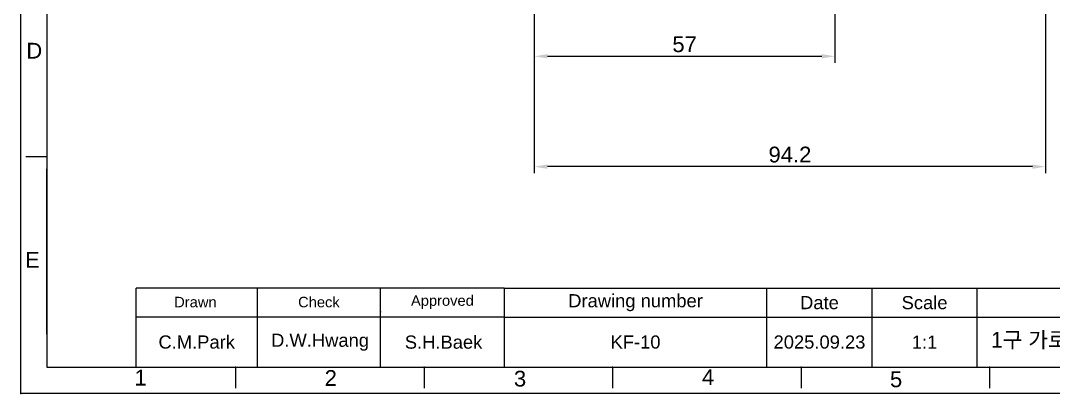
# Model space of a CAD drawing. Header units: millimetres. Extents: x 2274 to 2571, y 1382 to 1592.
# Drawn here: x 2274 to 2470.5, y 1382.5 to 1453.4 of the extents above; entities that cross this region are included whole.
import ezdxf

# ---------------------------------------------------------------- set-up
doc = ezdxf.new("R2010")
doc.units = ezdxf.units.MM
doc.linetypes.add('CENTERX2', pattern=[101.6, 63.5, -12.7, 12.7, -12.7])
doc.layers.add('FORM', color=7, linetype='Continuous')
doc.layers.add('TEXT', color=2, linetype='Continuous')
doc.styles.get("Standard").update_dxf_attribs({"font": 'arial.ttf'})
doc.dimstyles.new('STANDARD$0', dxfattribs={"dimtxt": 2.5, "dimasz": 2.5, "dimexe": 1, "dimexo": 0.5, "dimgap": 0.5, "dimtad": 1, "dimtih": 1, "dimtoh": 1, "dimdec": 1, "dimdsep": 46, "dimtxsty": 'Standard', "dimcen": 0, "dimclrd": 2, "dimclre": 2, "dimclrt": 4, "dimadec": 0, "dimazin": 0, "dimtfac": 1, "dimtdec": 1, "dimtmove": 1, "dimatfit": 3, "dimfxl": 1, "dimtolj": 1, "dimarcsym": 0})

# ---------------------------------------------------------------- blocks, each defined once
blk = doc.blocks.new('*D23')
at = {"color": 2, "lineweight": -2, "transparency": 16777216}
for p, q in [((2371.73, 1477.34), (2371.73, 1445.36)), ((2428.92, 1467.61), (2428.92, 1445.36)), ((2374.23, 1446.61), (2426.42, 1446.61))]:
    blk.add_line(p, q, dxfattribs=at)
at = {"color": 2, "transparency": 16777216}
for points in [[(2374.23, 1447.03), (2374.23, 1446.2), (2371.73, 1446.61)], [(2426.42, 1447.03), (2426.42, 1446.2), (2428.92, 1446.61)]]:
    blk.add_solid(points, dxfattribs=at)
at = {"layer": 'DEFPOINTS', "color": 0, "transparency": 16777216}
for p in [(2371.73, 1478.34), (2428.92, 1468.61), (2428.92, 1446.61)]:
    blk.add_point(p, dxfattribs=at)
at = {"color": 4, "transparency": 16777216, "insert": (2400.33, 1448.89), "char_height": 3, "attachment_point": 5}
blk.add_mtext('{57}', dxfattribs=at)
blk = doc.blocks.new('*D25')
at = {"color": 2, "lineweight": -2, "transparency": 16777216}
for p, q in [((2371.73, 1477.94), (2371.73, 1424.36)), ((2469, 1464.26), (2469, 1424.36)), ((2466.5, 1425.61), (2374.23, 1425.61))]:
    blk.add_line(p, q, dxfattribs=at)
at = {"color": 2, "transparency": 16777216}
for points in [[(2374.23, 1426.02), (2374.23, 1425.19), (2371.73, 1425.61)], [(2466.5, 1426.02), (2466.5, 1425.19), (2469, 1425.61)]]:
    blk.add_solid(points, dxfattribs=at)
at = {"layer": 'DEFPOINTS', "color": 0, "transparency": 16777216}
for p in [(2371.73, 1478.94), (2469, 1465.26), (2371.73, 1425.61)]:
    blk.add_point(p, dxfattribs=at)
at = {"color": 4, "transparency": 16777216, "insert": (2420.37, 1427.89), "char_height": 3, "attachment_point": 5}
blk.add_mtext('94.2', dxfattribs=at)

msp = doc.modelspace()

# ---------------------------------------------------------------- linework, layer by layer
for p, q in [((2295.99, 1387.46), (2295.99, 1402.46)), ((2365.99, 1402.46), (2295.99, 1402.46)), ((2365.99, 1396.96), (2295.99, 1396.96))]:
    msp.add_line(p, q)
at = {"layer": 'FORM'}
for p, q in [((2278.99, 1587.46), (2278.99, 1387.46)), ((2278.99, 1427.46), (2274.99, 1427.46)), ((2318.99, 1402.46), (2318.99, 1387.46)), ((2342.49, 1387.46), (2342.49, 1402.46)), ((2365.99, 1402.46), (2565.99, 1402.46)), ((2365.99, 1402.46), (2365.99, 1387.46)), ((2415.99, 1387.46), (2415.99, 1402.46)), ((2415.99, 1387.46), (2415.99, 1402.46)), ((2435.99, 1387.46), (2435.99, 1402.46)), ((2455.99, 1387.46), (2455.99, 1402.46)), ((2365.99, 1396.96), (2505.99, 1396.96)), ((2278.99, 1387.46), (2565.99, 1387.46)), ((2278.99, 1387.46), (2303.99, 1387.46)), ((2314.86, 1387.46), (2314.86, 1383.46)), ((2350.74, 1387.46), (2350.74, 1383.46)), ((2386.61, 1387.46), (2386.61, 1383.46)), ((2422.49, 1387.46), (2422.49, 1383.46)), ((2458.36, 1387.46), (2458.36, 1383.46))]:
    msp.add_line(p, q, dxfattribs=at)
at = {"layer": 'FORM', "color": 7, "linetype": 'Continuous'}
msp.add_line((2278.99, 1393.71), (2278.99, 1425.18), dxfattribs=at)
at = {"layer": 'FORM'}
msp.add_lwpolyline([(2273.99, 1382.46), (2273.99, 1592.46), (2570.99, 1592.46), (2570.99, 1382.46)], close=True, dxfattribs=at)
for p in [(2278.99, 1427.46), (2314.86, 1387.46), (2350.74, 1387.46), (2386.61, 1387.46), (2422.49, 1387.46), (2458.36, 1387.46), (2273.99, 1382.46)]:
    msp.add_point(p, dxfattribs=at)
at = {"layer": 'TEXT'}
msp.add_point((2342.49, 1397.96), dxfattribs=at)

# ---------------------------------------------------------------- texts
at = {"layer": 'FORM', "char_height": 3, "attachment_point": 5}
for s, width, insert in [('D', 40, (2276.58, 1447.68)), ('E', 40, (2276.22, 1407.89)), ('1', 5, (2296.8, 1385.45)), ('2', 5, (2333, 1385.38)), ('3', 5, (2369.02, 1385.24)), ('4', 5, (2404.79, 1385.55)), ('5', 5, (2440.57, 1385.11))]:
    msp.add_mtext_dynamic_manual_height_columns(s, width=width, gutter_width=12.5, heights=[0], dxfattribs=dict(at, insert=insert))
at = {"layer": 'TEXT', "attachment_point": 5}
for s, width, heights, insert, char_height in [('Approved', 23.5, [0], (2354.24, 1399.82), 2), ('Drawing number', 50, [0], (2390.99, 1399.71), 2.5), ('Scale', 20, [0], (2445.99, 1399.71), 2.5), ('Drawn', 23.5, [0], (2307.24, 1399.82), 2), ('Check', 23.5, [0], (2330.74, 1399.82), 2), ('Date', 20, [0], (2425.99, 1399.71), 2.5), ('C.M.Park', 23.5, [0], (2307.49, 1392.21), 2.5), ('D.W.Hwang', 23.5, [0], (2330.96, 1392.19), 2.5), ('S.H.Baek', 23.5, [0], (2354.46, 1392.19), 2.5), ('2025.09.23', 13.447, [2.55], (2425.99, 1392.21), 2.5), ('1:1', 20, [0], (2445.99, 1392.21), 2.5)]:
    msp.add_mtext_dynamic_manual_height_columns(s, width=width, gutter_width=12.5, heights=heights, dxfattribs=dict(at, insert=insert, char_height=char_height))
at = {"layer": 'TEXT', "linetype": 'CENTERX2', "attachment_point": 5}
for s, width, insert, char_height in [('KF-10', 49.9939, (2390.99, 1392.21), 2.5), ('{\\fGulim|b0|i0|c129|p50;1구 가로꼭지 십자핸들(냉)}', 50, (2480.99, 1392.21), 3)]:
    msp.add_mtext_dynamic_manual_height_columns(s, width=width, gutter_width=12.5, heights=[0], dxfattribs=dict(at, insert=insert, char_height=char_height))

# ---------------------------------------------------------------- dimensions: what is measured, and where the dimension line sits
for base, p1, p2, text, picture, middle in [((2371.73, 1425.61), (2469, 1465.26), (2371.73, 1478.94), '94.2', '*D25', (2420.37, 1427.89)), ((2428.92, 1446.61), (2371.73, 1478.34), (2428.92, 1468.61), '{57}', '*D23', (2400.33, 1448.89))]:
    dim = msp.add_linear_dim(base=base, p1=p1, p2=p2, text=text, dimstyle='STANDARD$0', override={"dimtxt": 3, "dimexe": 1.25, "dimexo": 1, "dimgap": 0.75, "dimcen": 2.5, "dimtm": 1e-09, "dimtolj": 0})
    dim.commit()
    dim.dimension.update_dxf_attribs({"geometry": picture, "text_midpoint": middle})

doc.saveas('drawing.dxf')
